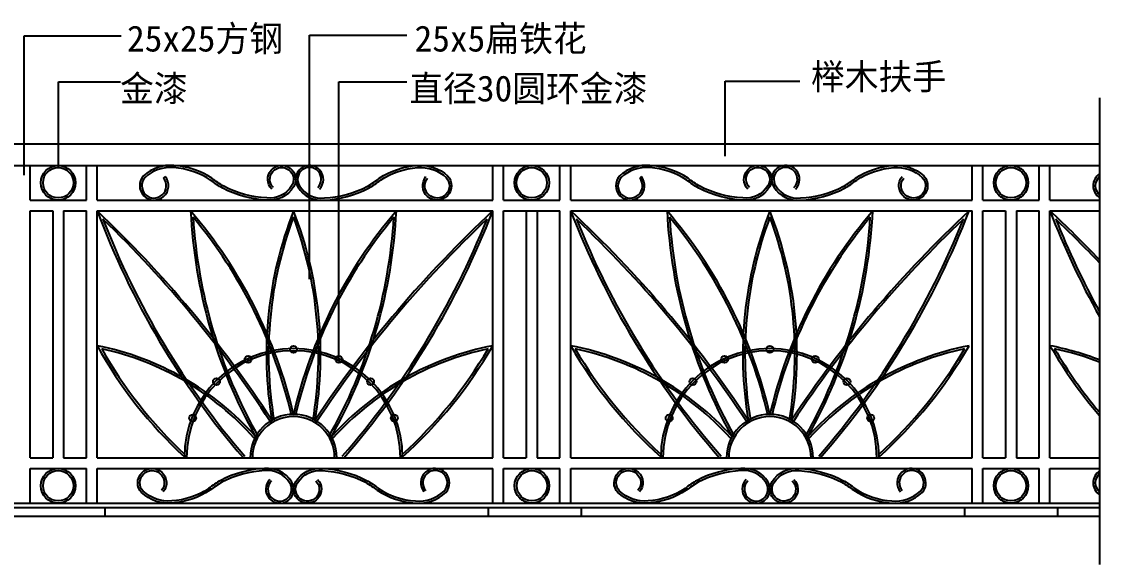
# Model space of a CAD drawing. Header units: metres. Extents: x 292 to 5344, y 345 to 1713.
# Drawn here: x 2855 to 5344, y 459 to 1713 of the extents above; entities that cross this region are included whole.
import ezdxf

# ---------------------------------------------------------------- set-up
doc = ezdxf.new("R2010")
doc.units = ezdxf.units.M
for name, color, linetype in [('3', 3, 'Continuous'), ('4', 4, 'Continuous'), ('7', 7, 'Continuous'), ('DIM', 3, 'Continuous'), ('TEXT', 3, 'Continuous')]:
    doc.layers.add(name, color=color, linetype=linetype)
doc.dimstyles.get("Standard").update_dxf_attribs({"dimtxt": 2.5, "dimasz": 2.5, "dimexe": 1.25, "dimexo": 0.625, "dimtad": 1, "dimcen": 2.5, "dimazin": 3, "dimtfac": 1, "dimtmove": 0, "dimatfit": 3})

msp = doc.modelspace()

# ---------------------------------------------------------------- linework, layer by layer
at = {"layer": '3'}
for p, q in [((5344.09, 1536.27), (5344.09, 458.54)), ((3183.1, 1351.17), (3186.97, 1354.34)), ((3183.1, 1351.17), (3186.97, 1354.34)), ((4286.44, 1354.34), (4282.57, 1351.17)), ((539.89, 590.18), (5344.09, 590.18))]:
    msp.add_line(p, q, dxfattribs=at)
for points in [[(3436.66, 1328.91, -2.1), (3478.83, 1333.21, -0.29), (3421.31, 1305.15, -0.11), (3322.2, 1332.08, -0.04), (3294.76, 1350.45, 0.13), (3206.8, 1380.18, 0.21), (3136.92, 1355.98, 2.2), (3186.97, 1354.34)], [(3433.12, 1325.39, -2.09), (3483.05, 1330.52, -0.29), (3420.92, 1300.16, -0.11), (3319.81, 1327.69, -0.04), (3291.83, 1346.39, 0.13), (3206.42, 1375.19, 0.21), (3140.46, 1352.45, 2.2), (3183.1, 1351.17, 2.2)], [(3542.89, 1325.39, 2.09), (3492.96, 1330.52, 0.29), (3555.08, 1300.16, 0.11), (3656.2, 1327.69, 0.04), (3684.17, 1346.39, -0.13), (3769.58, 1375.19, -0.21), (3835.54, 1352.45, -2.2), (3792.91, 1351.17, -2.2)], [(3539.34, 1328.91, 2.1), (3497.18, 1333.21, 0.29), (3554.7, 1305.15, 0.11), (3653.8, 1332.08, 0.04), (3681.24, 1350.45, -0.13), (3769.2, 1380.18, -0.21), (3839.08, 1355.98, -2.2), (3789.04, 1354.34)], [(4536.14, 1328.91, -2.1), (4578.3, 1333.21, -0.29), (4520.78, 1305.15, -0.11), (4421.67, 1332.08, -0.04), (4394.24, 1350.45, 0.13), (4306.27, 1380.18, 0.21), (4236.39, 1355.98, 2.2), (4286.44, 1354.34)], [(4532.59, 1325.39, -2.09), (4582.52, 1330.52, -0.29), (4520.4, 1300.16, -0.11), (4419.28, 1327.69, -0.04), (4391.3, 1346.39, 0.13), (4305.89, 1375.19, 0.21), (4239.94, 1352.45, 2.2), (4282.57, 1351.17, 2.2)], [(4642.36, 1325.39, 2.09), (4592.43, 1330.52, 0.29), (4654.56, 1300.16, 0.11), (4755.67, 1327.69, 0.04), (4783.65, 1346.39, -0.13), (4869.06, 1375.19, -0.21), (4935.01, 1352.45, -2.2), (4892.38, 1351.17, -2.2)], [(4638.81, 1328.91, 2.1), (4596.65, 1333.21, 0.29), (4654.17, 1305.15, 0.11), (4753.28, 1332.08, 0.04), (4780.71, 1350.45, -0.13), (4868.68, 1380.18, -0.21), (4938.56, 1355.98, -2.2), (4888.51, 1354.34)], [(3432.14, 651.44, 2.1), (3474.3, 647.15, 0.29), (3416.78, 675.2, 0.11), (3317.68, 648.27, 0.04), (3290.24, 629.9, -0.13), (3202.28, 600.18, -0.21), (3132.39, 624.37, -2.2), (3182.44, 626.02)], [(3428.59, 654.96, 2.09), (3478.52, 649.83, 0.29), (3416.4, 680.19, 0.11), (3315.28, 652.66, 0.04), (3287.3, 633.96, -0.13), (3201.89, 605.16, -0.21), (3135.94, 627.9, -2.2), (3178.57, 629.18, -2.2)], [(3538.36, 654.96, -2.09), (3488.43, 649.83, -0.29), (3550.56, 680.19, -0.11), (3651.67, 652.66, -0.04), (3679.65, 633.96, 0.13), (3765.06, 605.16, 0.21), (3831.01, 627.9, 2.2), (3788.38, 629.18, 2.2)], [(3534.81, 651.44, -2.1), (3492.65, 647.15, -0.29), (3550.17, 675.2, -0.11), (3649.28, 648.27, -0.04), (3676.72, 629.9, 0.13), (3764.68, 600.18, 0.21), (3834.56, 624.37, 2.2), (3784.51, 626.02)], [(4532.14, 651.44, 2.1), (4574.3, 647.15, 0.29), (4516.78, 675.2, 0.11), (4417.68, 648.27, 0.04), (4390.24, 629.9, -0.13), (4302.28, 600.18, -0.21), (4232.39, 624.37, -2.2), (4282.44, 626.02)], [(4528.59, 654.96, 2.09), (4578.52, 649.83, 0.29), (4516.4, 680.19, 0.11), (4415.28, 652.66, 0.04), (4387.3, 633.96, -0.13), (4301.89, 605.16, -0.21), (4235.94, 627.9, -2.2), (4278.57, 629.18, -2.2)], [(4638.36, 654.96, -2.09), (4588.43, 649.83, -0.29), (4650.56, 680.19, -0.11), (4751.67, 652.66, -0.04), (4779.65, 633.96, 0.13), (4865.06, 605.16, 0.21), (4931.01, 627.9, 2.2), (4888.38, 629.18, 2.2)], [(4634.81, 651.44, -2.1), (4592.65, 647.15, -0.29), (4650.17, 675.2, -0.11), (4749.28, 648.27, -0.04), (4776.72, 629.9, 0.13), (4864.68, 600.18, 0.21), (4934.56, 624.37, 2.2), (4884.51, 626.02)]]:
    msp.add_lwpolyline(points, format="xyb", dxfattribs=at)
for centre, radius in [((2939.89, 1340.18), 40), ((2939.89, 1340.18), 35), ((4033.21, 1340.18), 40), ((4033.21, 1340.18), 35), ((5139.89, 1340.18), 40), ((5139.89, 1340.18), 35), ((3483.21, 955.18), 8), ((4583.21, 955.18), 8), ((3378.45, 932.17), 8), ((3587.97, 932.17), 8), ((4478.45, 932.17), 8), ((4687.97, 932.17), 8), ((3305.35, 880.86), 8), ((3661.07, 880.86), 8), ((4405.35, 880.86), 8), ((4761.07, 880.86), 8), ((3250.55, 796.66), 8), ((3715.87, 796.66), 8), ((4350.55, 796.66), 8), ((4815.87, 796.66), 8), ((2939.89, 640.18), 40), ((2939.89, 640.18), 35), ((4033.74, 640.18), 40), ((4033.74, 640.18), 35), ((5139.89, 640.18), 40), ((5139.89, 640.18), 35)]:
    msp.add_circle(centre, radius, dxfattribs=at)
for centre, radius, start, end in [((5362.85, 1333.25), 33.27, 124.33, 235.67), ((5362.85, 1333.25), 28.27, 131.58, 228.42), ((1185.5, -673.63), 2683.21, 33.1, 46.58), ((4803.6, 1938.94), 1893.84, 200.52, 220.65), ((4424.42, 1332.05), 1180.08, 182.76, 209.35), ((2403.67, 554.67), 1108.22, 13.06, 40.55), ((4332.81, 943.01), 912.22, 158.65, 189.54), ((4562.75, 554.67), 1108.22, 139.45, 166.94), ((2633.61, 943.01), 912.22, 350.46, 21.35), ((5798.34, -713.85), 2719.87, 133.01, 146.39), ((2542, 1332.05), 1180.08, 330.65, 357.24), ((2157.74, 1962.84), 1913.32, 318.9, 338.94), ((5908.69, 1962.84), 1913.32, 201.06, 221.1), ((2268.09, -713.85), 2719.87, 33.61, 46.99), ((5524.42, 1332.05), 1180.08, 182.76, 209.35), ((3503.67, 554.67), 1108.22, 13.06, 40.55), ((5432.81, 943.01), 912.22, 158.65, 189.54), ((5662.75, 554.67), 1108.22, 139.45, 166.94), ((3733.61, 943.01), 912.22, 350.46, 21.35), ((6898.34, -713.85), 2719.87, 133.01, 146.39), ((3642, 1332.05), 1180.08, 330.65, 357.24), ((3257.74, 1962.84), 1913.32, 318.9, 338.94), ((7015.37, 1962.84), 1913.32, 201.06, 209.13), ((3374.77, -713.85), 2719.87, 43.61, 46.99), ((4802.51, 1935.93), 1886.05, 201.12, 220.6), ((1187.08, -669.3), 2674.53, 33.04, 46.05), ((2403.67, 554.67), 1103.22, 13.06, 39.78), ((4424.42, 1332.05), 1175.08, 183.49, 209.35), ((4332.81, 943.01), 907.22, 159.47, 189.54), ((2633.61, 943.01), 907.22, 350.46, 20.53), ((4562.75, 554.67), 1103.22, 140.22, 166.94), ((5797.24, -710.82), 2712.28, 133.51, 146.43), ((2542, 1332.05), 1175.08, 330.65, 356.51), ((2158.5, 1960.74), 1906.37, 318.94, 338.32), ((5907.93, 1960.74), 1906.37, 201.68, 221.06), ((2269.19, -710.82), 2712.28, 33.57, 46.49), ((3503.67, 554.67), 1103.22, 13.06, 39.78), ((5524.42, 1332.05), 1175.08, 183.49, 209.35), ((5432.81, 943.01), 907.22, 159.47, 189.54), ((3733.61, 943.01), 907.22, 350.46, 20.53), ((5662.75, 554.67), 1103.22, 140.22, 166.94), ((6897.24, -710.82), 2712.28, 133.51, 146.43), ((3642, 1332.05), 1175.08, 330.65, 356.51), ((3258.5, 1960.74), 1906.37, 318.94, 338.32), ((7014.61, 1960.74), 1906.37, 201.68, 208.8), ((3375.87, -710.82), 2712.28, 43.48, 46.49), ((3927.03, 1459.22), 1024.79, 208.9, 227.24), ((2900.46, 315.02), 661.65, 41.53, 78.72), ((3925.4, 1454.46), 1015.39, 209.35, 226.88), ((2900.99, 316.35), 655.38, 41.46, 77.72), ((3483.21, 705.18), 252, 0, 180), ((3483.21, 705.18), 247, 0, 180), ((4073.84, 297.06), 679.51, 101.08, 137.78), ((4073.47, 298), 673.61, 102.06, 137.83), ((3033.6, 1484.87), 1042.77, 312.28, 329.57), ((3032.45, 1488.25), 1050.92, 311.97, 330.07), ((3992.58, 297.06), 679.51, 42.22, 78.92), ((5033.97, 1488.25), 1050.92, 209.93, 228.03), ((3992.95, 298), 673.61, 42.17, 77.94), ((5032.82, 1484.87), 1042.77, 210.43, 227.72), ((4583.21, 705.18), 252, 0, 180), ((4583.21, 705.18), 247, 0, 180), ((5173.84, 297.06), 679.51, 101.08, 137.78), ((5173.47, 298), 673.61, 102.06, 137.83), ((4133.6, 1484.87), 1042.77, 312.28, 329.57), ((4132.45, 1488.25), 1050.92, 311.97, 330.07), ((5099.26, 297.06), 679.51, 68.88, 78.92), ((6140.65, 1488.25), 1050.92, 209.93, 220.71), ((5099.64, 298), 673.61, 68.72, 77.94), ((6139.51, 1484.87), 1042.77, 210.43, 220.29), ((3483.21, 705.18), 100, 0, 180), ((3483.21, 705.18), 95, 0, 180), ((4583.21, 705.18), 100, 0, 180), ((4583.21, 705.18), 95, 0, 180), ((5362.85, 647.1), 33.27, 124.33, 235.67), ((5362.85, 647.1), 28.27, 131.58, 228.42)]:
    msp.add_arc(centre, radius, start, end, dxfattribs=at)
at = {"layer": '4'}
for p, q in [((539.89, 1430.18), (5344.09, 1430.18)), ((539.89, 1380.18), (5344.09, 1380.18)), ((539.89, 600.18), (5344.09, 600.18)), ((3048.32, 570.18), (3048.32, 590.18)), ((3933.32, 570.18), (3933.32, 590.18)), ((4148.32, 570.18), (4148.32, 590.18)), ((5033.32, 570.18), (5033.32, 590.18)), ((5248.32, 570.18), (5248.32, 590.18)), ((539.89, 570.18), (5344.09, 570.18))]:
    msp.add_line(p, q, dxfattribs=at)
at = {"layer": '7'}
for p, q in [((2874.89, 1300.18), (2874.89, 1380.18)), ((3004.89, 1300.18), (3004.89, 1380.18)), ((3029.89, 1300.18), (3029.89, 1380.18)), ((3943.21, 1300.18), (3943.21, 1380.18)), ((3968.21, 1300.18), (3968.21, 1380.18)), ((4098.21, 1300.18), (4098.21, 1380.18)), ((4123.21, 1300.18), (4123.21, 1380.18)), ((5049.89, 1300.18), (5049.89, 1380.18)), ((5074.89, 1300.18), (5074.89, 1380.18)), ((5204.89, 1300.18), (5204.89, 1380.18)), ((5229.89, 1300.18), (5229.89, 1380.18)), ((2874.89, 1300.18), (3004.89, 1300.18)), ((3029.89, 1300.18), (3943.21, 1300.18)), ((3968.21, 1300.18), (4098.21, 1300.18)), ((4123.21, 1300.18), (5049.89, 1300.18)), ((5074.89, 1300.18), (5204.89, 1300.18)), ((5229.89, 1300.18), (5344.09, 1300.18)), ((2874.89, 1275.18), (2927.39, 1275.18)), ((2874.89, 705.18), (2874.89, 1275.18)), ((2927.39, 1275.18), (2927.39, 705.18)), ((2952.39, 1275.18), (3004.89, 1275.18)), ((2952.39, 1275.18), (2952.39, 705.18)), ((3004.89, 705.18), (3004.89, 1275.18)), ((3029.89, 1275.18), (3943.21, 1275.18)), ((3029.89, 705.18), (3029.89, 1275.18)), ((3943.21, 705.18), (3943.21, 1275.18)), ((3968.21, 1275.18), (4098.21, 1275.18)), ((3968.21, 705.18), (3968.21, 1275.18)), ((4020.71, 1275.18), (4020.71, 705.18)), ((4045.71, 1275.18), (4045.71, 705.18)), ((4098.21, 705.18), (4098.21, 1275.18)), ((4123.21, 1275.18), (5049.89, 1275.18)), ((4123.21, 705.18), (4123.21, 1275.18)), ((5049.89, 705.18), (5049.89, 1275.18)), ((5074.89, 705.18), (5074.89, 1275.18)), ((5074.89, 1275.18), (5127.39, 1275.18)), ((5127.39, 1275.18), (5127.39, 705.18)), ((5152.39, 1275.18), (5204.89, 1275.18)), ((5152.39, 1275.18), (5152.39, 705.18)), ((5204.89, 705.18), (5204.89, 1275.18)), ((5229.89, 705.18), (5229.89, 1275.18)), ((5229.89, 1275.18), (5344.09, 1275.18)), ((2874.89, 705.18), (2927.39, 705.18)), ((2952.39, 705.18), (3004.89, 705.18)), ((3029.89, 705.18), (3943.21, 705.18)), ((3968.21, 705.18), (4020.71, 705.18)), ((4045.71, 705.18), (4098.21, 705.18)), ((4123.21, 705.18), (5049.89, 705.18)), ((5074.89, 705.18), (5127.39, 705.18)), ((5152.39, 705.18), (5204.89, 705.18)), ((5229.89, 705.18), (5344.09, 705.18)), ((2874.89, 600.18), (2874.89, 680.18)), ((2874.89, 680.18), (3004.89, 680.18)), ((3004.89, 600.18), (3004.89, 680.18)), ((3029.89, 600.18), (3029.89, 680.18)), ((3029.89, 680.18), (3943.21, 680.18)), ((3943.21, 600.18), (3943.21, 680.18)), ((3968.21, 600.18), (3968.21, 680.18)), ((3968.21, 680.18), (4098.21, 680.18)), ((4098.21, 600.18), (4098.21, 680.18)), ((4123.21, 600.18), (4123.21, 680.18)), ((4123.21, 680.18), (5049.89, 680.18)), ((5049.89, 600.18), (5049.89, 680.18)), ((5074.89, 600.18), (5074.89, 680.18)), ((5074.89, 680.18), (5204.89, 680.18)), ((5204.89, 600.18), (5204.89, 680.18)), ((5229.89, 600.18), (5229.89, 680.18)), ((5229.89, 680.18), (5344.09, 680.18))]:
    msp.add_line(p, q, dxfattribs=at)
msp.add_arc((5392.96, 672.41), 72.59, 221.44, 223.8, dxfattribs=at)

# ---------------------------------------------------------------- texts
at = {"layer": 'TEXT'}
for s, p in [('25x25方钢', (3098.8, 1643.35)), ('25x5扁铁花', (3762.76, 1643.35)), ('榉木扶手', (4678.11, 1555.3)), ('金漆', (3082.79, 1528.03)), ('直径30圆环金漆', (3750.61, 1528.03))]:
    msp.add_text(s, height=60, dxfattribs=at).set_placement(p)

# ---------------------------------------------------------------- leaders
at = {"layer": 'DIM'}
for points in [[(2861.04, 1357.69), (2861.04, 1679.76), (3085.31, 1679.76)], [(3520.28, 1117.63), (3520.28, 1681.48), (3744.95, 1681.48)], [(2940.82, 1376.22), (2940.82, 1573.33), (3083.96, 1573.33)], [(3587.99, 930.73), (3587.99, 1573.62), (3745.09, 1573.62)], [(4479.81, 1401.67), (4479.81, 1574.63), (4652.2, 1574.63)]]:
    msp.add_leader(points, dimstyle='Standard', dxfattribs=at)

doc.saveas('drawing.dxf')
